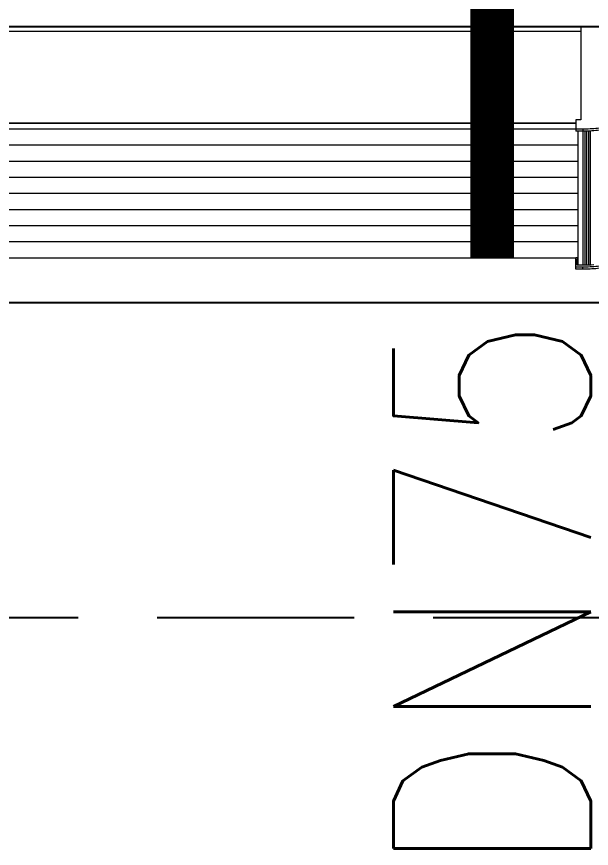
# Model space of a CAD drawing. Extents: x 27938 to 1507990, y 110129 to 923079.
# Drawn here: x 835338 to 836067, y 671364 to 672420 of the extents above; entities that cross this region are included whole.
import ezdxf

# ---------------------------------------------------------------- set-up
doc = ezdxf.new("R2010")
doc.units = 0
doc.header["$LTSCALE"] = 1000
doc.header["$MEASUREMENT"] = 0
doc.linetypes.add('DASH', pattern=[0.35, 0.25, -0.1])
for name, color, linetype in [('PIPE-废水', 31, 'TG_F'), ('TEXT_废水', 7, 'Continuous'), ('卫生间', 6, 'Continuous'), ('看线', 251, 'Continuous')]:
    doc.layers.add(name, color=color, linetype=linetype)
doc.layers.add('平面-空调预留孔', color=173, linetype='Continuous', lineweight=15)
doc.styles.add('_TWT_PIPEDN', font='SIMPLEX', dxfattribs={"width": 0.8, "height": 3.5, "bigfont": 'HZTXT'})
doc.styles.add('TG_LINETYPE', font='SIMPLEX', dxfattribs={"width": 0.8, "height": 3, "bigfont": 'HZTXT'})
doc.linetypes.add('TG_F', pattern='A,2,-0.3,["F",TG_LINETYPE,S=0.1,R=0,X=-0.23,Y=-0.15],0', length=2.3)

# ---------------------------------------------------------------- blocks, each defined once
blk = doc.blocks.new('A$C148B7D8E')
at = {"layer": '卫生间', "color": 159, "linetype": 'DASH', "true_color": 0x22346e}
blk.add_lwpolyline([(9400.3, 15400), (7700, 15400), (7700, 10800), (7300, 10800), (7300, 10000), (900, 10000), (900, 9000), (-900, 9000), (-900, -900), (1750, -900), (1750, -2100), (23450, -2100), (23450, -900), (25100, -900)], dxfattribs=at)
blk = doc.blocks.new('gdgdgdrgdfsfs')
at = {"layer": '平面-空调预留孔'}
for p, q in [((701373.3, 763967.6), (701455, 763967.6)), ((701455, 763967.6), (701455, 763849.2)), ((703030, 763961.6), (701455, 763961.6)), ((701455, 763849.2), (701461.2, 763849.2)), ((701461.2, 763849.2), (701461.2, 763834.7)), ((703023.9, 763845.2), (701461.2, 763845.2)), ((703023.9, 763844.9), (701461.2, 763844.9)), ((701443.1, 763835), (701443.1, 763664.9)), ((701445.4, 763834.9), (701445.4, 763664.7)), ((701447.7, 763834.8), (701447.7, 763664.7)), ((701450, 763834.7), (701450, 763664.6)), ((701452.3, 763834.7), (701452.3, 763664.6)), ((701461.2, 763837.8), (701452.7, 763837.8)), ((701452.7, 763837.8), (701452.7, 763664.6)), ((701452.7, 763834.7), (701461.2, 763834.7)), ((701458.9, 763834.7), (701458.9, 763664.6)), ((703023.9, 763837.8), (701461.2, 763837.8)), ((703026.2, 763817.3), (701458.9, 763817.3)), ((703026.2, 763796.9), (701458.9, 763796.9)), ((703026.2, 763776.4), (701458.9, 763776.4)), ((703026.2, 763756), (701458.9, 763756)), ((703026.2, 763735.5), (701458.9, 763735.5)), ((703026.2, 763715), (701458.9, 763715)), ((703026.2, 763694.6), (701458.9, 763694.6)), ((701458.9, 763674.1), (701461.2, 763674.1)), ((703026.2, 763674.1), (701458.9, 763674.1)), ((701459.6, 763672.2), (701458.9, 763672.2)), ((701459.6, 763669.7), (701458.9, 763669.7)), ((701459.6, 763664.6), (701459.6, 763672.2)), ((701461.2, 763659.6), (701461.2, 763674.1)), ((701452.7, 763664.6), (701459.6, 763664.6)), ((701461.2, 763662.7), (701452.7, 763662.7)), ((701452.7, 763659.6), (701452.7, 763662.7)), ((701452.7, 763659.6), (701461.2, 763659.6))]:
    blk.add_line(p, q, dxfattribs=at)
for points, knots in [([(701452.7, 763837.8), (701446.4, 763837.8), (701433.8, 763838.4), (701415, 763841.2), (701402.6, 763844.4), (701396.4, 763846.3)], [0, 0, 0, 0, 24.255247, 48.50244, 72.728, 72.728, 72.728, 72.728]), ([(701396.4, 763843.2), (701402.6, 763841.3), (701415, 763838.2), (701433.8, 763835.3), (701446.4, 763834.7), (701452.7, 763834.7)], [0, 0, 0, 0, 24.225112, 48.471236, 72.728, 72.728, 72.728, 72.728]), ([(701452.7, 763662.7), (701446.4, 763662.7), (701433.8, 763663.3), (701415, 763666.2), (701402.6, 763669.3), (701396.4, 763671.2)], [0, 0, 0, 0, 24.256764, 48.502888, 72.728, 72.728, 72.728, 72.728]), ([(701396.4, 763668.1), (701402.6, 763666.2), (701415, 763663.1), (701433.8, 763660.2), (701446.4, 763659.6), (701452.7, 763659.6)], [0, 0, 0, 0, 24.22556, 48.472753, 72.728, 72.728, 72.728, 72.728])]:
    blk.add_open_spline(points, degree=3, knots=knots, dxfattribs=at)
blk.add_open_spline([(701438.6, 763665.1), (701443.3, 763664.8), (701448, 763664.6), (701452.7, 763664.6)], degree=3, dxfattribs=at)

msp = doc.modelspace()

# ---------------------------------------------------------------- linework, layer by layer
at = {"layer": 'PIPE-废水', "ltscale": 0.5, "const_width": 55}
msp.add_lwpolyline([(835941.6, 672113.5), (835941.6, 673487.2)], dxfattribs=at)
msp.add_lwpolyline([(835941.6, 672113.5), (835941.6, 673487.2)], dxfattribs=at)
at = {"layer": '看线', "color": 8, "ltscale": 0.5}
for points in [[(831666.6, 672407.2), (836266.6, 672407.2)], [(834266.6, 672407.2), (834266.6, 672057.2), (836266.6, 672057.2), (836266.6, 672407.2)]]:
    msp.add_lwpolyline(points, dxfattribs=at)

# ---------------------------------------------------------------- block references
at = {"color": 8}
msp.add_blockref('A$C148B7D8E', (827816.6, 673757.2), dxfattribs=at)
at = {"layer": '平面-空调预留孔', "color": 8, "xscale": -1}
msp.add_blockref('gdgdgdrgdfsfs', (1537509.1, -91560.4), dxfattribs=at)

# ---------------------------------------------------------------- texts
at = {"layer": 'TEXT_废水', "style": '_TWT_PIPEDN', "width": 0.8}
msp.add_text('DN75', height=250, rotation=90, dxfattribs=at).set_placement((836066.6, 671330.2))

doc.saveas('drawing.dxf')
